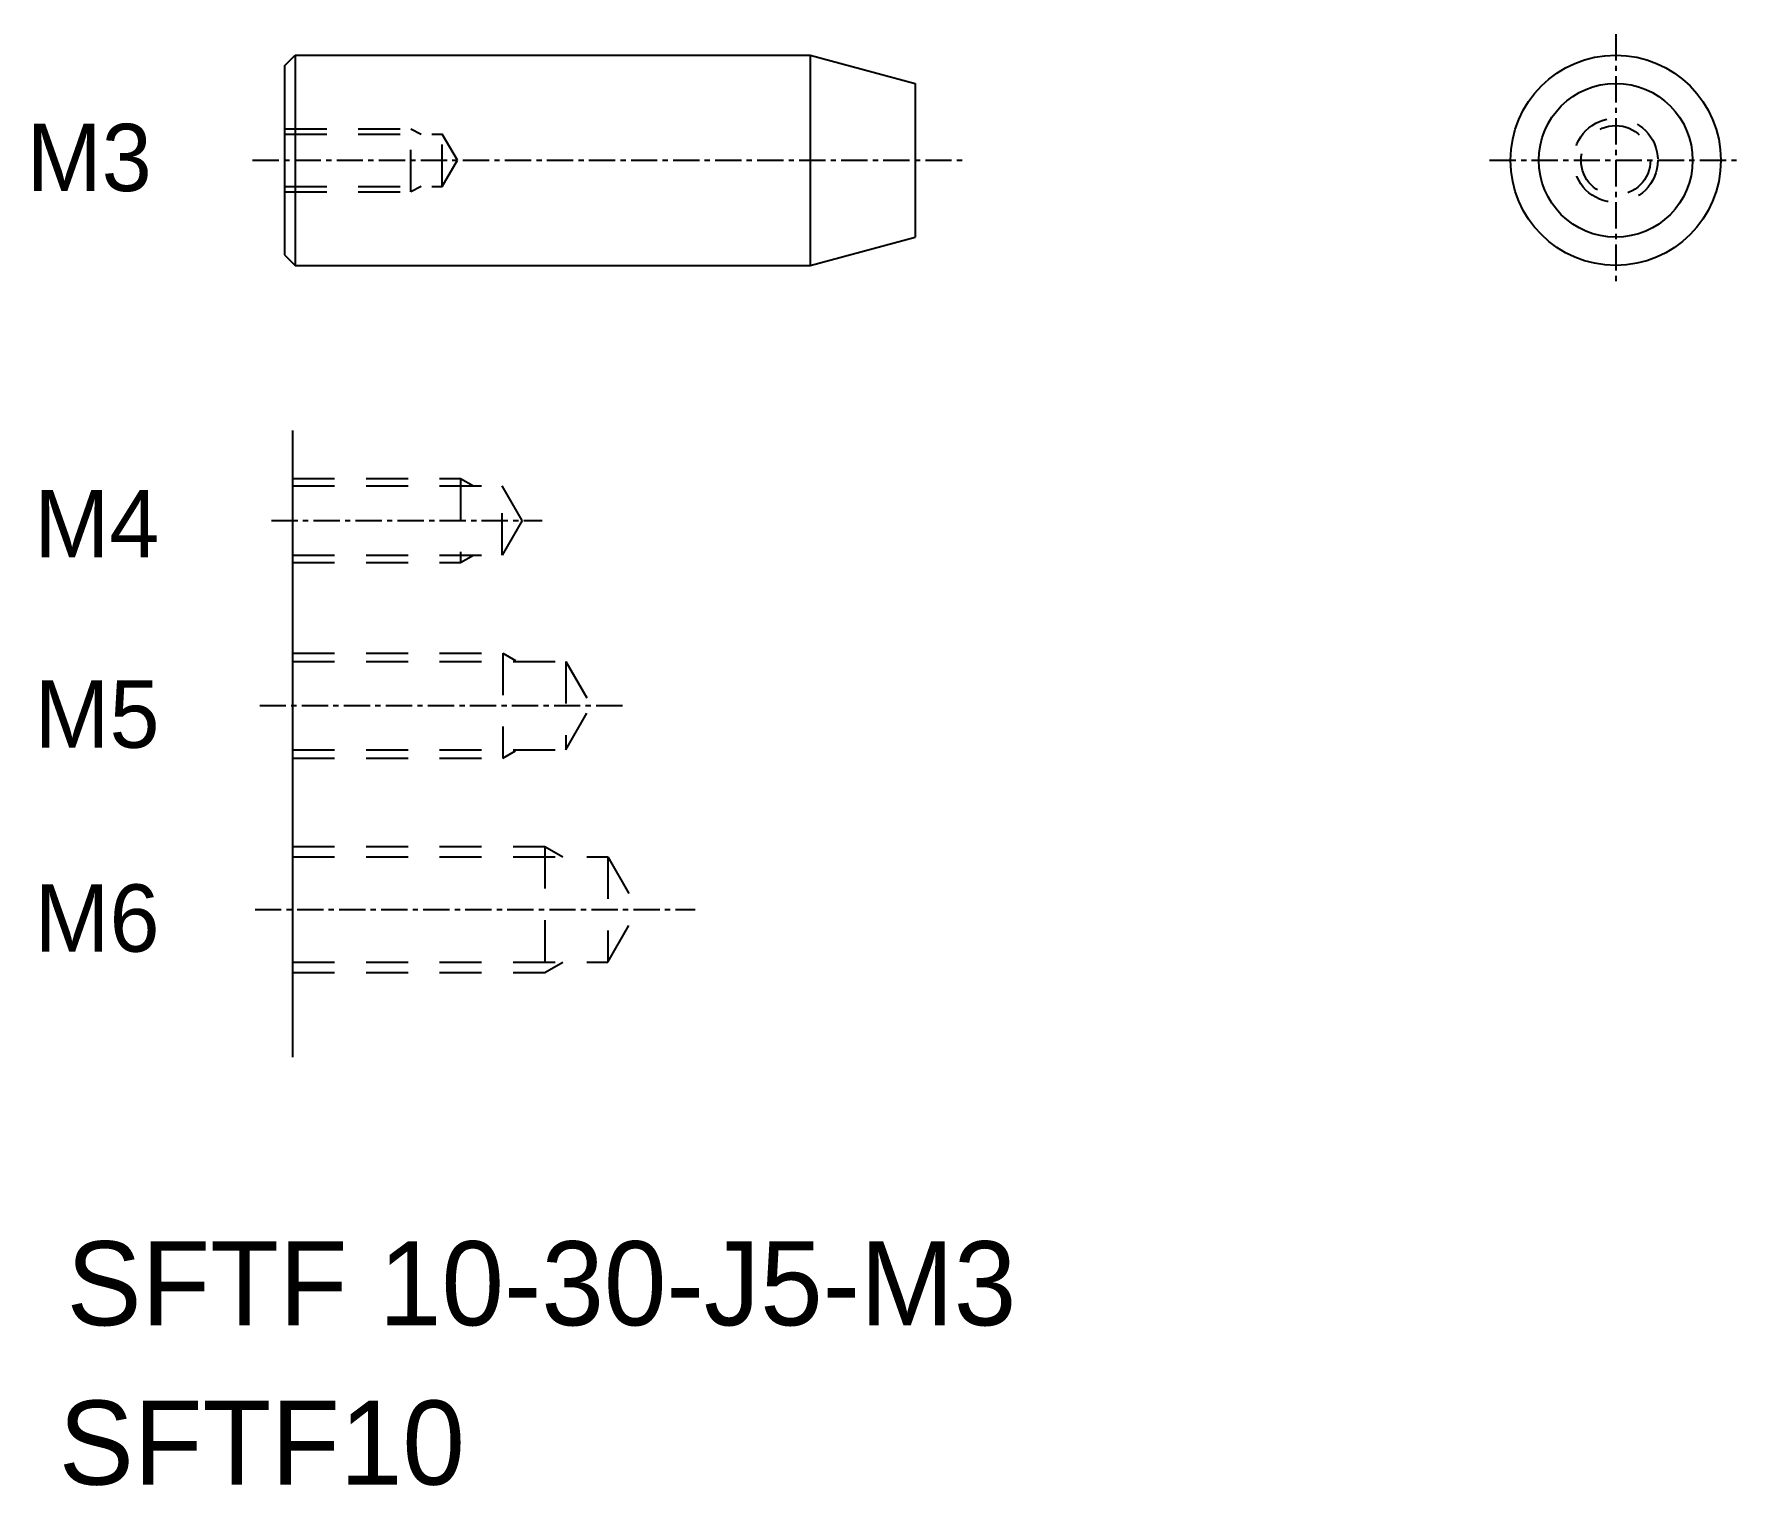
# Model space of a CAD drawing. Extents: x 266.7 to 347.9, y 42.4 to 111.4.
import ezdxf

# ---------------------------------------------------------------- set-up
doc = ezdxf.new("R2010")
doc.units = 0
doc.linetypes.add('CENTER', pattern=[2, 1.25, -0.25, 0.25, -0.25])
doc.linetypes.add('DASHED', pattern=[3.5, 2, -1.5])
doc.layers.get('0').update_dxf_attribs({"linetype": 'CONTINUOUS'})
doc.layers.add('CENTER', color=1, linetype='CENTER')

msp = doc.modelspace()

# ---------------------------------------------------------------- linework, layer by layer
at = {"color": 7, "linetype": 'CONTINUOUS'}
for p, q in [((278.593, 109.913), (279.093, 110.413)), ((278.593, 109.913), (278.593, 100.913)), ((279.093, 110.413), (303.593, 110.413)), ((279.093, 110.413), (279.093, 100.413)), ((303.593, 110.413), (303.593, 100.413)), ((303.593, 110.413), (308.593, 109.073)), ((308.593, 109.073), (308.593, 101.752)), ((303.593, 100.413), (308.593, 101.752)), ((278.593, 100.913), (279.093, 100.413)), ((279.093, 100.413), (303.593, 100.413)), ((285.093, 100.413), (285.093, 100.413)), ((291.093, 100.413), (291.093, 100.413)), ((278.964, 92.554), (278.964, 62.751))]:
    msp.add_line(p, q, dxfattribs=at)
at = {"color": 3, "linetype": 'DASHED'}
for p, q in [((278.593, 106.913), (284.593, 106.913)), ((278.593, 106.663), (286.093, 106.663)), ((284.593, 103.913), (284.593, 106.913)), ((284.593, 106.913), (285.093, 106.663)), ((286.093, 104.163), (286.093, 106.663)), ((286.815, 105.413), (286.093, 106.663)), ((286.093, 104.163), (286.815, 105.413)), ((278.593, 104.163), (286.093, 104.163)), ((285.093, 104.163), (284.593, 103.913)), ((278.593, 103.913), (284.593, 103.913)), ((278.964, 90.283), (286.964, 90.283)), ((286.964, 90.283), (286.964, 86.282)), ((286.964, 90.283), (287.571, 89.933)), ((278.964, 89.933), (288.936, 89.933)), ((288.936, 86.633), (288.936, 89.933)), ((289.888, 88.283), (288.936, 89.933)), ((289.888, 88.283), (288.936, 86.633)), ((278.964, 86.633), (288.936, 86.633)), ((278.964, 86.282), (286.964, 86.282)), ((286.964, 86.282), (287.571, 86.633)), ((278.964, 81.975), (288.964, 81.975)), ((278.964, 81.575), (291.964, 81.575)), ((288.964, 81.975), (288.964, 76.975)), ((288.964, 81.975), (289.571, 81.625)), ((291.964, 81.575), (291.964, 77.375)), ((291.964, 81.575), (293.177, 79.475)), ((291.964, 77.375), (293.177, 79.475)), ((278.964, 77.375), (291.964, 77.375)), ((288.964, 76.975), (289.571, 77.325)), ((278.964, 76.975), (288.964, 76.975)), ((278.964, 72.775), (290.964, 72.775)), ((290.964, 72.775), (290.964, 66.775)), ((290.964, 72.775), (291.83, 72.275)), ((278.964, 72.275), (293.964, 72.275)), ((293.964, 72.275), (293.964, 67.275)), ((293.964, 72.275), (295.408, 69.775)), ((293.964, 67.275), (295.408, 69.775)), ((278.964, 67.275), (293.964, 67.275)), ((278.964, 66.775), (290.964, 66.775)), ((290.964, 66.775), (291.83, 67.275))]:
    msp.add_line(p, q, dxfattribs=at)
at = {"color": 7, "linetype": 'CONTINUOUS'}
for radius in [5, 3.66]:
    msp.add_circle((341.909, 105.413), radius, dxfattribs=at)
at = {"color": 3, "linetype": 'DASHED'}
for radius in [2, 1.65]:
    msp.add_circle((341.909, 105.413), radius, dxfattribs=at)
at = {"layer": 'CENTER', "linetype": 'CENTER'}
for p, q in [((341.909, 111.413), (341.909, 99.413)), ((277.069, 105.413), (310.85, 105.413)), ((335.909, 105.413), (347.909, 105.413)), ((277.964, 88.283), (290.843, 88.283)), ((277.406, 79.475), (294.665, 79.475)), ((277.184, 69.775), (298.113, 69.775))]:
    msp.add_line(p, q, dxfattribs=at)

# ---------------------------------------------------------------- texts
at = {"color": 7, "linetype": 'CONTINUOUS'}
for s, height, p in [('M3', 3.2, (266.326, 103.947)), ('M4', 3.2, (266.691, 86.529)), ('M5', 3.2, (266.698, 77.468)), ('M6', 3.2, (266.698, 67.769)), ('SFTF 10-30-J5-M3', 4, (268.22, 49.995)), ('SFTF10', 4, (267.849, 42.416))]:
    msp.add_text(s, height=height, dxfattribs=at).set_placement(p)

doc.saveas('drawing.dxf')
